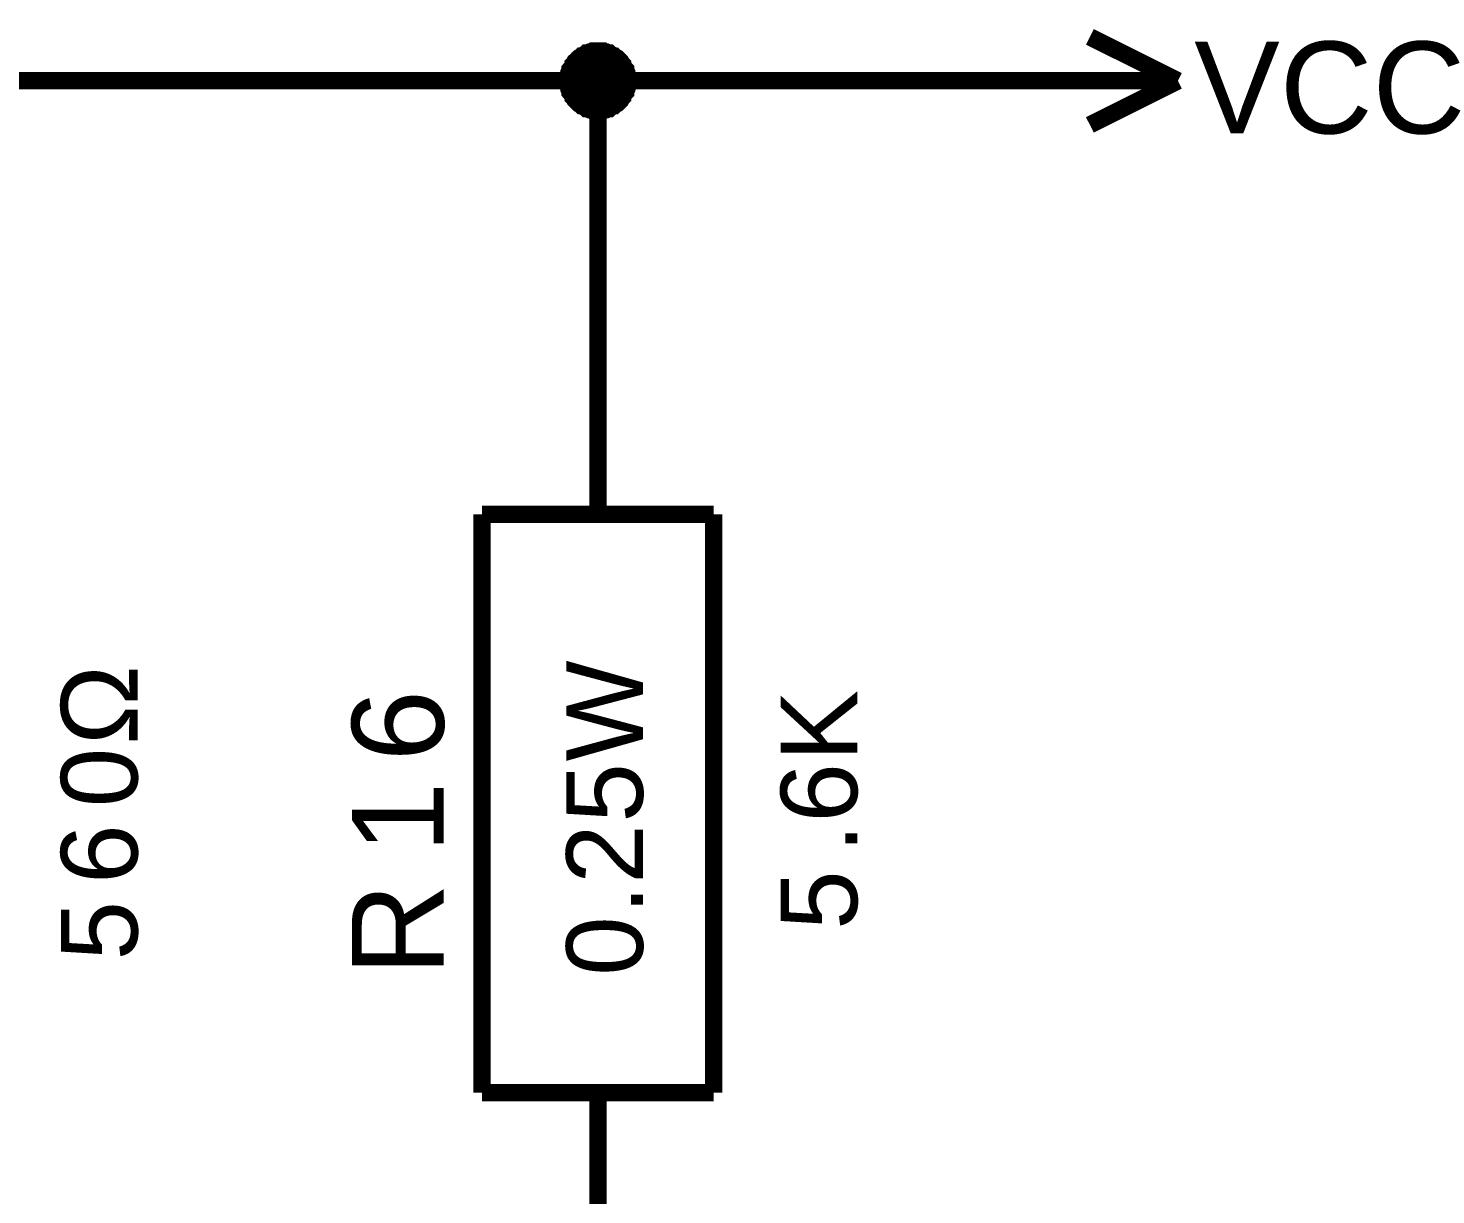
# Model space of a CAD drawing. Header units: millimetres. Extents: x -2024 to 917, y -725 to 13.
# Drawn here: x 394.76 to 419.11, y -578.07 to -557.88 of the extents above; entities that cross this region are included whole.
import ezdxf

# ---------------------------------------------------------------- set-up
doc = ezdxf.new("R2010")
doc.units = ezdxf.units.MM
doc.layers.add('Sheet', color=255, linetype='Continuous')
doc.styles.get("Standard").update_dxf_attribs({"font": 'arial.ttf'})

msp = doc.modelspace()

# ---------------------------------------------------------------- linework, layer by layer
at = {"layer": 'Sheet'}
for points, const_width in [([(414.645, -558.794), (413.122, -558.033)], 0.3), ([(404.102, -558.794), (404.102, -558.761), (404.102, -558.745), (404.102, -558.711), (404.118, -558.695), (404.118, -558.662), (404.118, -558.645), (404.135, -558.612), (404.135, -558.596), (404.151, -558.579), (404.168, -558.546), (404.184, -558.529), (404.184, -558.513), (404.201, -558.496), (404.217, -558.463), (404.234, -558.447), (404.251, -558.43), (404.267, -558.413), (404.284, -558.397), (404.317, -558.38), (404.333, -558.364), (404.35, -558.364), (404.366, -558.347), (404.4, -558.331), (404.416, -558.314), (404.433, -558.314), (404.466, -558.298), (404.482, -558.298), (404.515, -558.298), (404.532, -558.281), (404.565, -558.281), (404.582, -558.281), (404.615, -558.281)], 0.3), ([(404.102, -558.794), (404.102, -558.761), (404.102, -558.745), (404.102, -558.711), (404.118, -558.695), (404.118, -558.662), (404.118, -558.645), (404.135, -558.612), (404.135, -558.596), (404.151, -558.579), (404.168, -558.546), (404.184, -558.529), (404.184, -558.513), (404.201, -558.496), (404.217, -558.463), (404.234, -558.447), (404.251, -558.43), (404.267, -558.413), (404.284, -558.397), (404.317, -558.38), (404.333, -558.364), (404.35, -558.364), (404.366, -558.347), (404.4, -558.331), (404.416, -558.314), (404.433, -558.314), (404.466, -558.298), (404.482, -558.298), (404.515, -558.298), (404.532, -558.281), (404.565, -558.281), (404.582, -558.281), (404.615, -558.281)], 0.3), ([(404.102, -558.794), (404.102, -558.761), (404.102, -558.745), (404.102, -558.711), (404.118, -558.695), (404.118, -558.662), (404.118, -558.645), (404.135, -558.612), (404.135, -558.596), (404.151, -558.579), (404.168, -558.546), (404.184, -558.529), (404.184, -558.513), (404.201, -558.496), (404.217, -558.463), (404.234, -558.447), (404.251, -558.43), (404.267, -558.413), (404.284, -558.397), (404.317, -558.38), (404.333, -558.364), (404.35, -558.364), (404.366, -558.347), (404.4, -558.331), (404.416, -558.314), (404.433, -558.314), (404.466, -558.298), (404.482, -558.298), (404.515, -558.298), (404.532, -558.281), (404.565, -558.281), (404.582, -558.281), (404.615, -558.281)], 0.3), ([(404.102, -558.794), (404.102, -558.761), (404.102, -558.745), (404.102, -558.711), (404.118, -558.695), (404.118, -558.662), (404.118, -558.645), (404.135, -558.612), (404.135, -558.596), (404.151, -558.579), (404.168, -558.546), (404.184, -558.529), (404.184, -558.513), (404.201, -558.496), (404.217, -558.463), (404.234, -558.447), (404.251, -558.43), (404.267, -558.413), (404.284, -558.397), (404.317, -558.38), (404.333, -558.364), (404.35, -558.364), (404.366, -558.347), (404.4, -558.331), (404.416, -558.314), (404.433, -558.314), (404.466, -558.298), (404.482, -558.298), (404.515, -558.298), (404.532, -558.281), (404.565, -558.281), (404.582, -558.281), (404.615, -558.281)], 0.3), ([(404.615, -558.281), (404.615, -558.281)], 0.3), ([(404.615, -558.281), (404.648, -558.281), (404.664, -558.281), (404.697, -558.281), (404.714, -558.298), (404.747, -558.298), (404.764, -558.298), (404.797, -558.314), (404.813, -558.314), (404.83, -558.331), (404.863, -558.347), (404.88, -558.364), (404.896, -558.364), (404.913, -558.38), (404.946, -558.397), (404.962, -558.413), (404.979, -558.43), (404.995, -558.447), (405.012, -558.463), (405.028, -558.496), (405.045, -558.513), (405.045, -558.529), (405.062, -558.546), (405.078, -558.579), (405.095, -558.596), (405.095, -558.612), (405.111, -558.645), (405.111, -558.662), (405.111, -558.695), (405.128, -558.711), (405.128, -558.745), (405.128, -558.761), (405.128, -558.794)], 0.3), ([(404.615, -558.281), (404.615, -558.281)], 0.3), ([(404.615, -558.281), (404.648, -558.281), (404.664, -558.281), (404.697, -558.281), (404.714, -558.298), (404.747, -558.298), (404.764, -558.298), (404.797, -558.314), (404.813, -558.314), (404.83, -558.331), (404.863, -558.347), (404.88, -558.364), (404.896, -558.364), (404.913, -558.38), (404.946, -558.397), (404.962, -558.413), (404.979, -558.43), (404.995, -558.447), (405.012, -558.463), (405.028, -558.496), (405.045, -558.513), (405.045, -558.529), (405.062, -558.546), (405.078, -558.579), (405.095, -558.596), (405.095, -558.612), (405.111, -558.645), (405.111, -558.662), (405.111, -558.695), (405.128, -558.711), (405.128, -558.745), (405.128, -558.761), (405.128, -558.794)], 0.3), ([(404.615, -558.281), (404.615, -558.281)], 0.3), ([(404.615, -558.281), (404.648, -558.281), (404.664, -558.281), (404.697, -558.281), (404.714, -558.298), (404.747, -558.298), (404.764, -558.298), (404.797, -558.314), (404.813, -558.314), (404.83, -558.331), (404.863, -558.347), (404.88, -558.364), (404.896, -558.364), (404.913, -558.38), (404.946, -558.397), (404.962, -558.413), (404.979, -558.43), (404.995, -558.447), (405.012, -558.463), (405.028, -558.496), (405.045, -558.513), (405.045, -558.529), (405.062, -558.546), (405.078, -558.579), (405.095, -558.596), (405.095, -558.612), (405.111, -558.645), (405.111, -558.662), (405.111, -558.695), (405.128, -558.711), (405.128, -558.745), (405.128, -558.761), (405.128, -558.794)], 0.3), ([(404.615, -558.281), (404.615, -558.281)], 0.3), ([(404.615, -558.281), (404.648, -558.281), (404.664, -558.281), (404.697, -558.281), (404.714, -558.298), (404.747, -558.298), (404.764, -558.298), (404.797, -558.314), (404.813, -558.314), (404.83, -558.331), (404.863, -558.347), (404.88, -558.364), (404.896, -558.364), (404.913, -558.38), (404.946, -558.397), (404.962, -558.413), (404.979, -558.43), (404.995, -558.447), (405.012, -558.463), (405.028, -558.496), (405.045, -558.513), (405.045, -558.529), (405.062, -558.546), (405.078, -558.579), (405.095, -558.596), (405.095, -558.612), (405.111, -558.645), (405.111, -558.662), (405.111, -558.695), (405.128, -558.711), (405.128, -558.745), (405.128, -558.761), (405.128, -558.794)], 0.3), ([(404.102, -558.794), (404.102, -558.761), (404.102, -558.745), (404.102, -558.711), (404.118, -558.695), (404.118, -558.662), (404.118, -558.645), (404.135, -558.612), (404.135, -558.596), (404.151, -558.579), (404.168, -558.546), (404.184, -558.529), (404.184, -558.513), (404.201, -558.496), (404.217, -558.463), (404.234, -558.447), (404.251, -558.43), (404.267, -558.413), (404.284, -558.397), (404.317, -558.38), (404.333, -558.364), (404.35, -558.364), (404.366, -558.347), (404.4, -558.331), (404.416, -558.314), (404.433, -558.314), (404.466, -558.298), (404.482, -558.298), (404.515, -558.298), (404.532, -558.281), (404.565, -558.281), (404.582, -558.281), (404.615, -558.281)], 0.0991), ([(404.102, -558.794), (404.102, -558.761), (404.102, -558.745), (404.102, -558.711), (404.118, -558.695), (404.118, -558.662), (404.118, -558.645), (404.135, -558.612), (404.135, -558.596), (404.151, -558.579), (404.168, -558.546), (404.184, -558.529), (404.184, -558.513), (404.201, -558.496), (404.217, -558.463), (404.234, -558.447), (404.251, -558.43), (404.267, -558.413), (404.284, -558.397), (404.317, -558.38), (404.333, -558.364), (404.35, -558.364), (404.366, -558.347), (404.4, -558.331), (404.416, -558.314), (404.433, -558.314), (404.466, -558.298), (404.482, -558.298), (404.515, -558.298), (404.532, -558.281), (404.565, -558.281), (404.582, -558.281), (404.615, -558.281)], 0.0991), ([(404.102, -558.794), (404.102, -558.761), (404.102, -558.745), (404.102, -558.711), (404.118, -558.695), (404.118, -558.662), (404.118, -558.645), (404.135, -558.612), (404.135, -558.596), (404.151, -558.579), (404.168, -558.546), (404.184, -558.529), (404.184, -558.513), (404.201, -558.496), (404.217, -558.463), (404.234, -558.447), (404.251, -558.43), (404.267, -558.413), (404.284, -558.397), (404.317, -558.38), (404.333, -558.364), (404.35, -558.364), (404.366, -558.347), (404.4, -558.331), (404.416, -558.314), (404.433, -558.314), (404.466, -558.298), (404.482, -558.298), (404.515, -558.298), (404.532, -558.281), (404.565, -558.281), (404.582, -558.281), (404.615, -558.281)], 0.0991), ([(404.102, -558.794), (404.102, -558.761), (404.102, -558.745), (404.102, -558.711), (404.118, -558.695), (404.118, -558.662), (404.118, -558.645), (404.135, -558.612), (404.135, -558.596), (404.151, -558.579), (404.168, -558.546), (404.184, -558.529), (404.184, -558.513), (404.201, -558.496), (404.217, -558.463), (404.234, -558.447), (404.251, -558.43), (404.267, -558.413), (404.284, -558.397), (404.317, -558.38), (404.333, -558.364), (404.35, -558.364), (404.366, -558.347), (404.4, -558.331), (404.416, -558.314), (404.433, -558.314), (404.466, -558.298), (404.482, -558.298), (404.515, -558.298), (404.532, -558.281), (404.565, -558.281), (404.582, -558.281), (404.615, -558.281)], 0.0991), ([(404.615, -558.281), (404.615, -558.281)], 0.0991), ([(404.615, -558.281), (404.648, -558.281), (404.664, -558.281), (404.697, -558.281), (404.714, -558.298), (404.747, -558.298), (404.764, -558.298), (404.797, -558.314), (404.813, -558.314), (404.83, -558.331), (404.863, -558.347), (404.88, -558.364), (404.896, -558.364), (404.913, -558.38), (404.946, -558.397), (404.962, -558.413), (404.979, -558.43), (404.995, -558.447), (405.012, -558.463), (405.028, -558.496), (405.045, -558.513), (405.045, -558.529), (405.062, -558.546), (405.078, -558.579), (405.095, -558.596), (405.095, -558.612), (405.111, -558.645), (405.111, -558.662), (405.111, -558.695), (405.128, -558.711), (405.128, -558.745), (405.128, -558.761), (405.128, -558.794)], 0.0991), ([(404.615, -558.281), (404.615, -558.281)], 0.0991), ([(404.615, -558.281), (404.648, -558.281), (404.664, -558.281), (404.697, -558.281), (404.714, -558.298), (404.747, -558.298), (404.764, -558.298), (404.797, -558.314), (404.813, -558.314), (404.83, -558.331), (404.863, -558.347), (404.88, -558.364), (404.896, -558.364), (404.913, -558.38), (404.946, -558.397), (404.962, -558.413), (404.979, -558.43), (404.995, -558.447), (405.012, -558.463), (405.028, -558.496), (405.045, -558.513), (405.045, -558.529), (405.062, -558.546), (405.078, -558.579), (405.095, -558.596), (405.095, -558.612), (405.111, -558.645), (405.111, -558.662), (405.111, -558.695), (405.128, -558.711), (405.128, -558.745), (405.128, -558.761), (405.128, -558.794)], 0.0991), ([(404.615, -558.281), (404.615, -558.281)], 0.0991), ([(404.615, -558.281), (404.648, -558.281), (404.664, -558.281), (404.697, -558.281), (404.714, -558.298), (404.747, -558.298), (404.764, -558.298), (404.797, -558.314), (404.813, -558.314), (404.83, -558.331), (404.863, -558.347), (404.88, -558.364), (404.896, -558.364), (404.913, -558.38), (404.946, -558.397), (404.962, -558.413), (404.979, -558.43), (404.995, -558.447), (405.012, -558.463), (405.028, -558.496), (405.045, -558.513), (405.045, -558.529), (405.062, -558.546), (405.078, -558.579), (405.095, -558.596), (405.095, -558.612), (405.111, -558.645), (405.111, -558.662), (405.111, -558.695), (405.128, -558.711), (405.128, -558.745), (405.128, -558.761), (405.128, -558.794)], 0.0991), ([(404.615, -558.281), (404.615, -558.281)], 0.0991), ([(404.615, -558.281), (404.648, -558.281), (404.664, -558.281), (404.697, -558.281), (404.714, -558.298), (404.747, -558.298), (404.764, -558.298), (404.797, -558.314), (404.813, -558.314), (404.83, -558.331), (404.863, -558.347), (404.88, -558.364), (404.896, -558.364), (404.913, -558.38), (404.946, -558.397), (404.962, -558.413), (404.979, -558.43), (404.995, -558.447), (405.012, -558.463), (405.028, -558.496), (405.045, -558.513), (405.045, -558.529), (405.062, -558.546), (405.078, -558.579), (405.095, -558.596), (405.095, -558.612), (405.111, -558.645), (405.111, -558.662), (405.111, -558.695), (405.128, -558.711), (405.128, -558.745), (405.128, -558.761), (405.128, -558.794)], 0.0991), ([(392.119, -563.795), (392.119, -558.794), (404.615, -558.794), (412.112, -558.794)], 0.3), ([(404.615, -559.308), (404.582, -559.308), (404.565, -559.308), (404.532, -559.308), (404.515, -559.291), (404.482, -559.291), (404.466, -559.291), (404.433, -559.274), (404.416, -559.274), (404.4, -559.258), (404.366, -559.241), (404.35, -559.225), (404.333, -559.225), (404.317, -559.208), (404.284, -559.192), (404.267, -559.175), (404.251, -559.159), (404.234, -559.142), (404.217, -559.125), (404.201, -559.092), (404.184, -559.076), (404.184, -559.059), (404.168, -559.043), (404.151, -559.01), (404.135, -558.993), (404.135, -558.976), (404.118, -558.943), (404.118, -558.927), (404.118, -558.894), (404.102, -558.877), (404.102, -558.844), (404.102, -558.827), (404.102, -558.794)], 0.3), ([(404.102, -558.794), (404.102, -558.794)], 0.3), ([(404.615, -559.308), (404.582, -559.308), (404.565, -559.308), (404.532, -559.308), (404.515, -559.291), (404.482, -559.291), (404.466, -559.291), (404.433, -559.274), (404.416, -559.274), (404.4, -559.258), (404.366, -559.241), (404.35, -559.225), (404.333, -559.225), (404.317, -559.208), (404.284, -559.192), (404.267, -559.175), (404.251, -559.159), (404.234, -559.142), (404.217, -559.125), (404.201, -559.092), (404.184, -559.076), (404.184, -559.059), (404.168, -559.043), (404.151, -559.01), (404.135, -558.993), (404.135, -558.976), (404.118, -558.943), (404.118, -558.927), (404.118, -558.894), (404.102, -558.877), (404.102, -558.844), (404.102, -558.827), (404.102, -558.794)], 0.3), ([(404.102, -558.794), (404.102, -558.794)], 0.3), ([(404.615, -559.308), (404.582, -559.308), (404.565, -559.308), (404.532, -559.308), (404.515, -559.291), (404.482, -559.291), (404.466, -559.291), (404.433, -559.274), (404.416, -559.274), (404.4, -559.258), (404.366, -559.241), (404.35, -559.225), (404.333, -559.225), (404.317, -559.208), (404.284, -559.192), (404.267, -559.175), (404.251, -559.159), (404.234, -559.142), (404.217, -559.125), (404.201, -559.092), (404.184, -559.076), (404.184, -559.059), (404.168, -559.043), (404.151, -559.01), (404.135, -558.993), (404.135, -558.976), (404.118, -558.943), (404.118, -558.927), (404.118, -558.894), (404.102, -558.877), (404.102, -558.844), (404.102, -558.827), (404.102, -558.794)], 0.3), ([(404.102, -558.794), (404.102, -558.794)], 0.3), ([(404.615, -559.308), (404.582, -559.308), (404.565, -559.308), (404.532, -559.308), (404.515, -559.291), (404.482, -559.291), (404.466, -559.291), (404.433, -559.274), (404.416, -559.274), (404.4, -559.258), (404.366, -559.241), (404.35, -559.225), (404.333, -559.225), (404.317, -559.208), (404.284, -559.192), (404.267, -559.175), (404.251, -559.159), (404.234, -559.142), (404.217, -559.125), (404.201, -559.092), (404.184, -559.076), (404.184, -559.059), (404.168, -559.043), (404.151, -559.01), (404.135, -558.993), (404.135, -558.976), (404.118, -558.943), (404.118, -558.927), (404.118, -558.894), (404.102, -558.877), (404.102, -558.844), (404.102, -558.827), (404.102, -558.794)], 0.3), ([(404.102, -558.794), (404.102, -558.794)], 0.3), ([(404.615, -563.795), (404.615, -558.794)], 0.3), ([(405.128, -558.794), (405.128, -558.827), (405.128, -558.844), (405.128, -558.877), (405.111, -558.894), (405.111, -558.927), (405.111, -558.943), (405.095, -558.976), (405.095, -558.993), (405.078, -559.01), (405.062, -559.043), (405.045, -559.059), (405.045, -559.076), (405.028, -559.092), (405.012, -559.125), (404.995, -559.142), (404.979, -559.159), (404.962, -559.175), (404.946, -559.192), (404.913, -559.208), (404.896, -559.225), (404.88, -559.225), (404.863, -559.241), (404.83, -559.258), (404.813, -559.274), (404.797, -559.274), (404.764, -559.291), (404.747, -559.291), (404.714, -559.291), (404.697, -559.308), (404.664, -559.308), (404.648, -559.308), (404.615, -559.308)], 0.3), ([(405.128, -558.794), (405.128, -558.827), (405.128, -558.844), (405.128, -558.877), (405.111, -558.894), (405.111, -558.927), (405.111, -558.943), (405.095, -558.976), (405.095, -558.993), (405.078, -559.01), (405.062, -559.043), (405.045, -559.059), (405.045, -559.076), (405.028, -559.092), (405.012, -559.125), (404.995, -559.142), (404.979, -559.159), (404.962, -559.175), (404.946, -559.192), (404.913, -559.208), (404.896, -559.225), (404.88, -559.225), (404.863, -559.241), (404.83, -559.258), (404.813, -559.274), (404.797, -559.274), (404.764, -559.291), (404.747, -559.291), (404.714, -559.291), (404.697, -559.308), (404.664, -559.308), (404.648, -559.308), (404.615, -559.308)], 0.3), ([(405.128, -558.794), (405.128, -558.827), (405.128, -558.844), (405.128, -558.877), (405.111, -558.894), (405.111, -558.927), (405.111, -558.943), (405.095, -558.976), (405.095, -558.993), (405.078, -559.01), (405.062, -559.043), (405.045, -559.059), (405.045, -559.076), (405.028, -559.092), (405.012, -559.125), (404.995, -559.142), (404.979, -559.159), (404.962, -559.175), (404.946, -559.192), (404.913, -559.208), (404.896, -559.225), (404.88, -559.225), (404.863, -559.241), (404.83, -559.258), (404.813, -559.274), (404.797, -559.274), (404.764, -559.291), (404.747, -559.291), (404.714, -559.291), (404.697, -559.308), (404.664, -559.308), (404.648, -559.308), (404.615, -559.308)], 0.3), ([(405.128, -558.794), (405.128, -558.827), (405.128, -558.844), (405.128, -558.877), (405.111, -558.894), (405.111, -558.927), (405.111, -558.943), (405.095, -558.976), (405.095, -558.993), (405.078, -559.01), (405.062, -559.043), (405.045, -559.059), (405.045, -559.076), (405.028, -559.092), (405.012, -559.125), (404.995, -559.142), (404.979, -559.159), (404.962, -559.175), (404.946, -559.192), (404.913, -559.208), (404.896, -559.225), (404.88, -559.225), (404.863, -559.241), (404.83, -559.258), (404.813, -559.274), (404.797, -559.274), (404.764, -559.291), (404.747, -559.291), (404.714, -559.291), (404.697, -559.308), (404.664, -559.308), (404.648, -559.308), (404.615, -559.308)], 0.3), ([(405.128, -558.794), (405.128, -558.794), (405.128, -558.794), (405.128, -558.794), (405.128, -558.794), (405.128, -558.794), (405.128, -558.794), (405.128, -558.794), (405.128, -558.794), (405.128, -558.794), (405.128, -558.794), (405.128, -558.794), (405.128, -558.794), (405.128, -558.794), (405.128, -558.794), (405.128, -558.794), (405.128, -558.794), (405.128, -558.794), (405.128, -558.794), (405.128, -558.794), (405.128, -558.794), (405.128, -558.794), (405.128, -558.794), (405.128, -558.794), (405.128, -558.794), (405.128, -558.794), (405.128, -558.794), (405.128, -558.794), (405.128, -558.794), (405.128, -558.794), (405.128, -558.794), (405.128, -558.794), (405.128, -558.794)], 0.3), ([(405.128, -558.794), (405.128, -558.794)], 0.3), ([(405.128, -558.794), (405.128, -558.794), (405.128, -558.794), (405.128, -558.794), (405.128, -558.794), (405.128, -558.794), (405.128, -558.794), (405.128, -558.794), (405.128, -558.794), (405.128, -558.794), (405.128, -558.794), (405.128, -558.794), (405.128, -558.794), (405.128, -558.794), (405.128, -558.794), (405.128, -558.794), (405.128, -558.794), (405.128, -558.794), (405.128, -558.794), (405.128, -558.794), (405.128, -558.794), (405.128, -558.794), (405.128, -558.794), (405.128, -558.794), (405.128, -558.794), (405.128, -558.794), (405.128, -558.794), (405.128, -558.794), (405.128, -558.794), (405.128, -558.794), (405.128, -558.794), (405.128, -558.794), (405.128, -558.794)], 0.3), ([(405.128, -558.794), (405.128, -558.794)], 0.3), ([(405.128, -558.794), (405.128, -558.794), (405.128, -558.794), (405.128, -558.794), (405.128, -558.794), (405.128, -558.794), (405.128, -558.794), (405.128, -558.794), (405.128, -558.794), (405.128, -558.794), (405.128, -558.794), (405.128, -558.794), (405.128, -558.794), (405.128, -558.794), (405.128, -558.794), (405.128, -558.794), (405.128, -558.794), (405.128, -558.794), (405.128, -558.794), (405.128, -558.794), (405.128, -558.794), (405.128, -558.794), (405.128, -558.794), (405.128, -558.794), (405.128, -558.794), (405.128, -558.794), (405.128, -558.794), (405.128, -558.794), (405.128, -558.794), (405.128, -558.794), (405.128, -558.794), (405.128, -558.794), (405.128, -558.794)], 0.3), ([(405.128, -558.794), (405.128, -558.794)], 0.3), ([(405.128, -558.794), (405.128, -558.794), (405.128, -558.794), (405.128, -558.794), (405.128, -558.794), (405.128, -558.794), (405.128, -558.794), (405.128, -558.794), (405.128, -558.794), (405.128, -558.794), (405.128, -558.794), (405.128, -558.794), (405.128, -558.794), (405.128, -558.794), (405.128, -558.794), (405.128, -558.794), (405.128, -558.794), (405.128, -558.794), (405.128, -558.794), (405.128, -558.794), (405.128, -558.794), (405.128, -558.794), (405.128, -558.794), (405.128, -558.794), (405.128, -558.794), (405.128, -558.794), (405.128, -558.794), (405.128, -558.794), (405.128, -558.794), (405.128, -558.794), (405.128, -558.794), (405.128, -558.794), (405.128, -558.794)], 0.3), ([(405.128, -558.794), (405.128, -558.794)], 0.3), ([(412.112, -558.794), (414.645, -558.794)], 0.3), ([(414.645, -558.794), (413.122, -559.556)], 0.3), ([(404.615, -559.308), (404.582, -559.308), (404.565, -559.308), (404.532, -559.308), (404.515, -559.291), (404.482, -559.291), (404.466, -559.291), (404.433, -559.274), (404.416, -559.274), (404.4, -559.258), (404.366, -559.241), (404.35, -559.225), (404.333, -559.225), (404.317, -559.208), (404.284, -559.192), (404.267, -559.175), (404.251, -559.159), (404.234, -559.142), (404.217, -559.125), (404.201, -559.092), (404.184, -559.076), (404.184, -559.059), (404.168, -559.043), (404.151, -559.01), (404.135, -558.993), (404.135, -558.976), (404.118, -558.943), (404.118, -558.927), (404.118, -558.894), (404.102, -558.877), (404.102, -558.844), (404.102, -558.827), (404.102, -558.794)], 0.0991), ([(404.102, -558.794), (404.102, -558.794)], 0.0991), ([(404.615, -559.308), (404.582, -559.308), (404.565, -559.308), (404.532, -559.308), (404.515, -559.291), (404.482, -559.291), (404.466, -559.291), (404.433, -559.274), (404.416, -559.274), (404.4, -559.258), (404.366, -559.241), (404.35, -559.225), (404.333, -559.225), (404.317, -559.208), (404.284, -559.192), (404.267, -559.175), (404.251, -559.159), (404.234, -559.142), (404.217, -559.125), (404.201, -559.092), (404.184, -559.076), (404.184, -559.059), (404.168, -559.043), (404.151, -559.01), (404.135, -558.993), (404.135, -558.976), (404.118, -558.943), (404.118, -558.927), (404.118, -558.894), (404.102, -558.877), (404.102, -558.844), (404.102, -558.827), (404.102, -558.794)], 0.0991), ([(404.102, -558.794), (404.102, -558.794)], 0.0991), ([(404.615, -559.308), (404.582, -559.308), (404.565, -559.308), (404.532, -559.308), (404.515, -559.291), (404.482, -559.291), (404.466, -559.291), (404.433, -559.274), (404.416, -559.274), (404.4, -559.258), (404.366, -559.241), (404.35, -559.225), (404.333, -559.225), (404.317, -559.208), (404.284, -559.192), (404.267, -559.175), (404.251, -559.159), (404.234, -559.142), (404.217, -559.125), (404.201, -559.092), (404.184, -559.076), (404.184, -559.059), (404.168, -559.043), (404.151, -559.01), (404.135, -558.993), (404.135, -558.976), (404.118, -558.943), (404.118, -558.927), (404.118, -558.894), (404.102, -558.877), (404.102, -558.844), (404.102, -558.827), (404.102, -558.794)], 0.0991), ([(404.102, -558.794), (404.102, -558.794)], 0.0991), ([(404.615, -559.308), (404.582, -559.308), (404.565, -559.308), (404.532, -559.308), (404.515, -559.291), (404.482, -559.291), (404.466, -559.291), (404.433, -559.274), (404.416, -559.274), (404.4, -559.258), (404.366, -559.241), (404.35, -559.225), (404.333, -559.225), (404.317, -559.208), (404.284, -559.192), (404.267, -559.175), (404.251, -559.159), (404.234, -559.142), (404.217, -559.125), (404.201, -559.092), (404.184, -559.076), (404.184, -559.059), (404.168, -559.043), (404.151, -559.01), (404.135, -558.993), (404.135, -558.976), (404.118, -558.943), (404.118, -558.927), (404.118, -558.894), (404.102, -558.877), (404.102, -558.844), (404.102, -558.827), (404.102, -558.794)], 0.0991), ([(404.102, -558.794), (404.102, -558.794)], 0.0991), ([(405.128, -558.794), (405.128, -558.827), (405.128, -558.844), (405.128, -558.877), (405.111, -558.894), (405.111, -558.927), (405.111, -558.943), (405.095, -558.976), (405.095, -558.993), (405.078, -559.01), (405.062, -559.043), (405.045, -559.059), (405.045, -559.076), (405.028, -559.092), (405.012, -559.125), (404.995, -559.142), (404.979, -559.159), (404.962, -559.175), (404.946, -559.192), (404.913, -559.208), (404.896, -559.225), (404.88, -559.225), (404.863, -559.241), (404.83, -559.258), (404.813, -559.274), (404.797, -559.274), (404.764, -559.291), (404.747, -559.291), (404.714, -559.291), (404.697, -559.308), (404.664, -559.308), (404.648, -559.308), (404.615, -559.308)], 0.0991), ([(405.128, -558.794), (405.128, -558.827), (405.128, -558.844), (405.128, -558.877), (405.111, -558.894), (405.111, -558.927), (405.111, -558.943), (405.095, -558.976), (405.095, -558.993), (405.078, -559.01), (405.062, -559.043), (405.045, -559.059), (405.045, -559.076), (405.028, -559.092), (405.012, -559.125), (404.995, -559.142), (404.979, -559.159), (404.962, -559.175), (404.946, -559.192), (404.913, -559.208), (404.896, -559.225), (404.88, -559.225), (404.863, -559.241), (404.83, -559.258), (404.813, -559.274), (404.797, -559.274), (404.764, -559.291), (404.747, -559.291), (404.714, -559.291), (404.697, -559.308), (404.664, -559.308), (404.648, -559.308), (404.615, -559.308)], 0.0991), ([(405.128, -558.794), (405.128, -558.827), (405.128, -558.844), (405.128, -558.877), (405.111, -558.894), (405.111, -558.927), (405.111, -558.943), (405.095, -558.976), (405.095, -558.993), (405.078, -559.01), (405.062, -559.043), (405.045, -559.059), (405.045, -559.076), (405.028, -559.092), (405.012, -559.125), (404.995, -559.142), (404.979, -559.159), (404.962, -559.175), (404.946, -559.192), (404.913, -559.208), (404.896, -559.225), (404.88, -559.225), (404.863, -559.241), (404.83, -559.258), (404.813, -559.274), (404.797, -559.274), (404.764, -559.291), (404.747, -559.291), (404.714, -559.291), (404.697, -559.308), (404.664, -559.308), (404.648, -559.308), (404.615, -559.308)], 0.0991), ([(405.128, -558.794), (405.128, -558.827), (405.128, -558.844), (405.128, -558.877), (405.111, -558.894), (405.111, -558.927), (405.111, -558.943), (405.095, -558.976), (405.095, -558.993), (405.078, -559.01), (405.062, -559.043), (405.045, -559.059), (405.045, -559.076), (405.028, -559.092), (405.012, -559.125), (404.995, -559.142), (404.979, -559.159), (404.962, -559.175), (404.946, -559.192), (404.913, -559.208), (404.896, -559.225), (404.88, -559.225), (404.863, -559.241), (404.83, -559.258), (404.813, -559.274), (404.797, -559.274), (404.764, -559.291), (404.747, -559.291), (404.714, -559.291), (404.697, -559.308), (404.664, -559.308), (404.648, -559.308), (404.615, -559.308)], 0.0991), ([(405.128, -558.794), (405.128, -558.794), (405.128, -558.794), (405.128, -558.794), (405.128, -558.794), (405.128, -558.794), (405.128, -558.794), (405.128, -558.794), (405.128, -558.794), (405.128, -558.794), (405.128, -558.794), (405.128, -558.794), (405.128, -558.794), (405.128, -558.794), (405.128, -558.794), (405.128, -558.794), (405.128, -558.794), (405.128, -558.794), (405.128, -558.794), (405.128, -558.794), (405.128, -558.794), (405.128, -558.794), (405.128, -558.794), (405.128, -558.794), (405.128, -558.794), (405.128, -558.794), (405.128, -558.794), (405.128, -558.794), (405.128, -558.794), (405.128, -558.794), (405.128, -558.794), (405.128, -558.794), (405.128, -558.794)], 0.0991), ([(405.128, -558.794), (405.128, -558.794)], 0.0991), ([(405.128, -558.794), (405.128, -558.794), (405.128, -558.794), (405.128, -558.794), (405.128, -558.794), (405.128, -558.794), (405.128, -558.794), (405.128, -558.794), (405.128, -558.794), (405.128, -558.794), (405.128, -558.794), (405.128, -558.794), (405.128, -558.794), (405.128, -558.794), (405.128, -558.794), (405.128, -558.794), (405.128, -558.794), (405.128, -558.794), (405.128, -558.794), (405.128, -558.794), (405.128, -558.794), (405.128, -558.794), (405.128, -558.794), (405.128, -558.794), (405.128, -558.794), (405.128, -558.794), (405.128, -558.794), (405.128, -558.794), (405.128, -558.794), (405.128, -558.794), (405.128, -558.794), (405.128, -558.794), (405.128, -558.794)], 0.0991), ([(405.128, -558.794), (405.128, -558.794)], 0.0991), ([(405.128, -558.794), (405.128, -558.794), (405.128, -558.794), (405.128, -558.794), (405.128, -558.794), (405.128, -558.794), (405.128, -558.794), (405.128, -558.794), (405.128, -558.794), (405.128, -558.794), (405.128, -558.794), (405.128, -558.794), (405.128, -558.794), (405.128, -558.794), (405.128, -558.794), (405.128, -558.794), (405.128, -558.794), (405.128, -558.794), (405.128, -558.794), (405.128, -558.794), (405.128, -558.794), (405.128, -558.794), (405.128, -558.794), (405.128, -558.794), (405.128, -558.794), (405.128, -558.794), (405.128, -558.794), (405.128, -558.794), (405.128, -558.794), (405.128, -558.794), (405.128, -558.794), (405.128, -558.794), (405.128, -558.794)], 0.0991), ([(405.128, -558.794), (405.128, -558.794)], 0.0991), ([(405.128, -558.794), (405.128, -558.794), (405.128, -558.794), (405.128, -558.794), (405.128, -558.794), (405.128, -558.794), (405.128, -558.794), (405.128, -558.794), (405.128, -558.794), (405.128, -558.794), (405.128, -558.794), (405.128, -558.794), (405.128, -558.794), (405.128, -558.794), (405.128, -558.794), (405.128, -558.794), (405.128, -558.794), (405.128, -558.794), (405.128, -558.794), (405.128, -558.794), (405.128, -558.794), (405.128, -558.794), (405.128, -558.794), (405.128, -558.794), (405.128, -558.794), (405.128, -558.794), (405.128, -558.794), (405.128, -558.794), (405.128, -558.794), (405.128, -558.794), (405.128, -558.794), (405.128, -558.794), (405.128, -558.794)], 0.0991), ([(405.128, -558.794), (405.128, -558.794)], 0.0991), ([(404.615, -566.295), (404.615, -563.795)], 0.3), ([(402.612, -566.295), (406.617, -566.295)], 0.3), ([(402.612, -576.297), (402.612, -566.295)], 0.3), ([(406.617, -576.297), (406.617, -566.295)], 0.3), ([(402.612, -576.297), (406.617, -576.297)], 0.3), ([(404.615, -576.297), (404.615, -578.797)], 0.3)]:
    msp.add_lwpolyline(points, dxfattribs=dict(at, const_width=const_width))
at = {"layer": 'Sheet', "const_width": 0.508}
msp.add_lwpolyline([(404.332, -558.786, 1), (404.84, -558.786, 1)], format="xyb", close=True, dxfattribs=at)

# ---------------------------------------------------------------- texts
at = {"layer": 'Sheet'}
msp.add_text('VCC', height=1.5897, dxfattribs=at).set_placement((414.926, -559.705))
for s, height, p in [('W', 1.325, (405.393, -570.568)), ('Ω', 1.325, (396.654, -570.303)), ('K', 1.325, (409.1, -570.568)), ('6', 1.59, (401.95, -570.568)), ('0', 1.325, (396.654, -571.362)), ('5', 1.325, (405.393, -571.627)), ('6', 1.325, (409.1, -571.627)), ('1', 1.59, (401.95, -572.157)), ('6', 1.325, (396.654, -572.687)), ('2', 1.325, (405.393, -572.687)), ('.', 1.325, (409.1, -572.157)), ('5', 1.325, (409.1, -573.482)), ('R', 1.59, (401.95, -574.277)), ('.', 1.325, (405.393, -573.217)), ('5', 1.325, (396.654, -574.012)), ('0', 1.325, (405.393, -574.277))]:
    msp.add_text(s, height=height, rotation=90, dxfattribs=at).set_placement(p)

doc.saveas('drawing.dxf')
